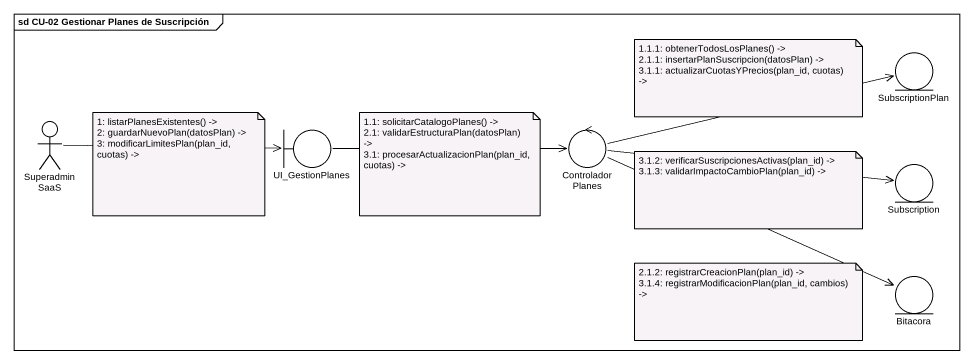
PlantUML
@startuml
mainframe sd CU-02 Gestionar Planes de Suscripción
entity SubscriptionPlan
actor "Superadmin SaaS" as Superadmin_SaaS
boundary UI_GestionPlanes
control ControladorPlanes
entity Subscription
entity Bitacora
Superadmin_SaaS -right-> UI_GestionPlanes
UI_GestionPlanes -right-> ControladorPlanes
ControladorPlanes -right-> SubscriptionPlan
ControladorPlanes -right-> Subscription
ControladorPlanes -right-> Bitacora
note as N1
  1.1.1: obtenerTodosLosPlanes() ->
  2.1.1: insertarPlanSuscripcion(datosPlan) ->
  3.1.1: actualizarCuotasYPrecios(plan_id, cuotas) ->
end note
note as N2
  1: listarPlanesExistentes() ->
  2: guardarNuevoPlan(datosPlan) ->
  3: modificarLimitesPlan(plan_id, cuotas) ->
end note
note as N3
  1.1: solicitarCatalogoPlanes() ->
  2.1: validarEstructuraPlan(datosPlan) ->
  3.1: procesarActualizacionPlan(plan_id, cuotas) ->
end note
note as N4
  3.1.2: verificarSuscripcionesActivas(plan_id) ->
  3.1.3: validarImpactoCambioPlan(plan_id) ->
end note
note as N5
  2.1.2: registrarCreacionPlan(plan_id) ->
  3.1.4: registrarModificacionPlan(plan_id, cambios) ->
end note
@enduml
